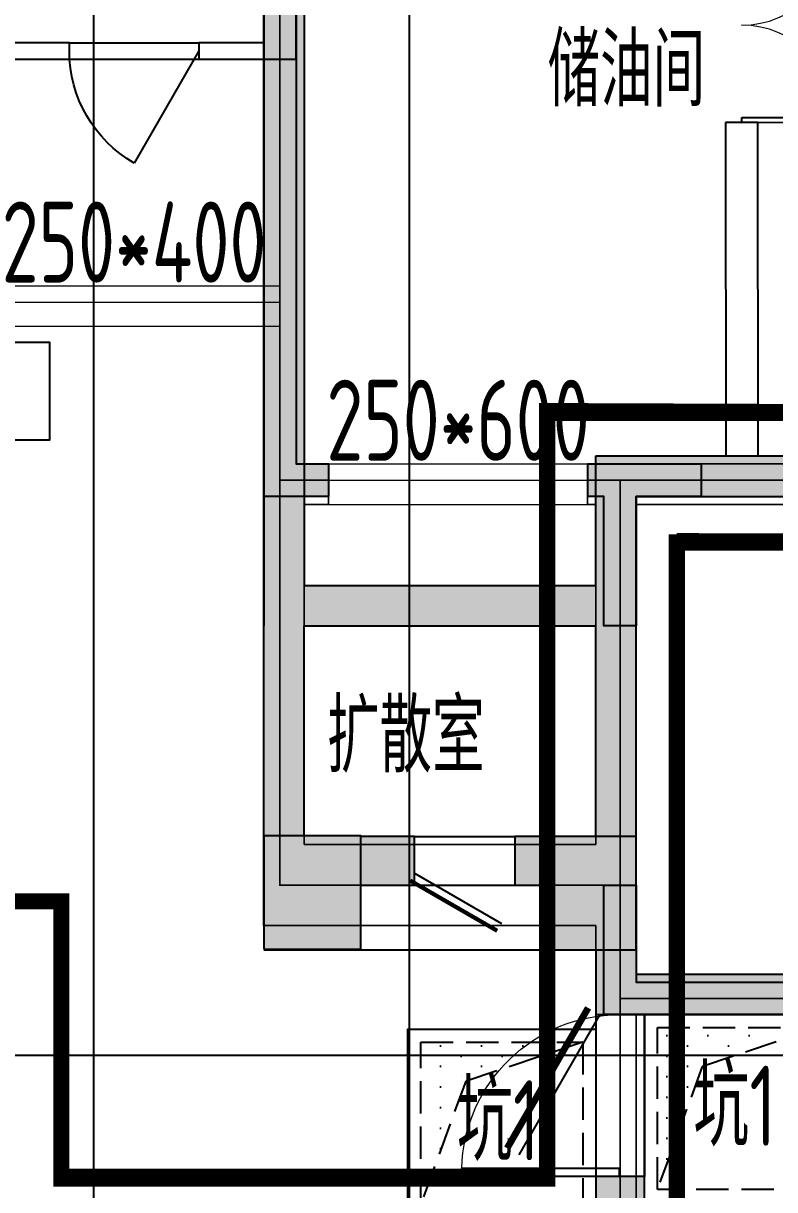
# Model space of a CAD drawing. Extents: x 369444 to 684549, y -549309 to 575337.
# Drawn here: x 594090 to 598729, y 454426 to 461628 of the extents above; entities that cross this region are included whole.
import ezdxf

# ---------------------------------------------------------------- set-up
doc = ezdxf.new("R2010")
doc.units = 0
doc.header["$LTSCALE"] = 1000
doc.header["$MEASUREMENT"] = 0
doc.linetypes.add('DASH', pattern=[0.35, 0.25, -0.1])
for name, color, linetype, lineweight, true_color in [('-1-0-1', 7, 'Continuous', 0, 0xc0c0c0), ('-1-1-2', 7, 'Continuous', 0, 0xc0c0c0), ('-2-0-1', 1, 'Continuous', 0, 0xff0000), ('-2-1-2', 9, 'Continuous', 0, 0x808080), ('1-6-1', 7, 'Continuous', 0, 0x55ff55), ('1-6-2', 7, 'Continuous', 0, 0x55ff55), ('12-6-1', 4, 'Continuous', 0, 0x00ffff), ('12-6-2', 4, 'Continuous', 0, 0x00ffff), ('12-6-5', 4, 'Continuous', 0, 0x00ffff)]:
    doc.layers.add(name, color=color, linetype=linetype, lineweight=lineweight, true_color=true_color)
for name, color, linetype in [('A-WALL-HATCH', 8, 'Continuous'), ('AIRD-PLUM', 122, 'Continuous'), ('COLUMN', 9, 'Continuous'), ('DOTE', 1, 'Continuous'), ('PUB_HATCH', 8, 'Continuous'), ('SURFACE', 6, 'Continuous'), ('WALL', 9, 'Continuous'), ('WINDOW', 4, 'Continuous'), ('填充', 8, 'Continuous'), ('文字', 2, 'Continuous'), ('砼墙', 151, 'Continuous'), ('防火分区线', 7, 'Continuous')]:
    doc.layers.add(name, color=color, linetype=linetype)
doc.styles.add('_TCH_DIM', font='SIMPLEX', dxfattribs={"bigfont": 'GBCBIG'})
doc.styles.add('yjkcad', font='yjkeng.shx', dxfattribs={"width": 0.7, "height": 250, "bigfont": 'yjkchn.shx'})
doc.styles.add('说明', font='TSSDENG', dxfattribs={"width": 0.7, "bigfont": 'HZTXT'})

# ---------------------------------------------------------------- blocks, each defined once
blk = doc.blocks.new('$DorLib2D$00000001')
for p, q in [((0.45, 0.975), (0.5, 0.975)), ((0.45, 0), (0.45, 0.975)), ((0.5, 0), (0.5, 0.975)), ((0.5, 0), (0.45, 0))]:
    blk.add_line(p, q)
at = {"lineweight": 13}
blk.add_arc((0.475, 0), 0.975, 91.46928, 180, dxfattribs=at)
blk = doc.blocks.new('$DORLIB2D$00000228')
at = {"color": 0, "lineweight": -2}
blk.add_line((0.5, 0), (0, 0.866), dxfattribs=at)
blk.add_arc((0.5, 0), 1, 120, 180, dxfattribs=at)
blk = doc.blocks.new('_FZH')
blk.add_lwpolyline([(-0.5, -0.5), (0.5, -0.5), (0.5, 0.5), (-0.5, 0.5)], close=True)
at = {"layer": 'PUB_HATCH'}
blk.add_solid([(-0.5, -0.5), (0.5, -0.5), (-0.5, 0.5), (0.5, 0.5)], dxfattribs=at)
blk = doc.blocks.new('$DorLib2D$00000002')
for p, q in [((-0.5, 0), (-0.5, 0.4875)), ((-0.475, 0.4875), (-0.5, 0.4875)), ((-0.475, 0), (-0.475, 0.4875)), ((0.475, 0), (0.475, 0.4875)), ((0.475, 0.4875), (0.5, 0.4875)), ((0.5, 0), (0.5, 0.4875)), ((-0.5, 0), (-0.475, 0)), ((0.5, 0), (0.475, 0))]:
    blk.add_line(p, q)
at = {"lineweight": 13}
for centre, start, end in [((-0.4875, 0), 0, 88.53072), ((0.4875, 0), 91.46928, 180)]:
    blk.add_arc(centre, 0.4875, start, end, dxfattribs=at)
blk = doc.blocks.new('$DorLib2D$00000192')
at = {"color": 0}
blk.add_line((-0.5, 0.125), (0.366, 0.625), dxfattribs=at)
at = {"color": 0, "const_width": 0.0417}
blk.add_lwpolyline([(-0.5417, 0.1972), (0.3244, 0.6972)], dxfattribs=at)
blk = doc.blocks.new('JSK1000')
at = {"layer": 'AIRD-PLUM'}
h = blk.add_hatch(dxfattribs=at)
h.set_pattern_fill('DOTS', color=8, scale=80, style=0)
h.set_pattern_definition([(0, (-20, -20), (63.5, 127), [0, -127])])
h.paths.add_polyline_path([(80, 1080), (80, 80), (321, 803.3), (1080, 1080)])
at = {"layer": 'AIRD-PLUM', "ltscale": 0.25}
blk.add_lwpolyline([(0, 0), (1160, 0), (1160, 1160), (0, 1160)], close=True, dxfattribs=at)
at = {"layer": 'AIRD-PLUM', "color": 8, "linetype": 'DASH', "ltscale": 0.8}
blk.add_lwpolyline([(80, 80), (1080, 80), (1080, 1080), (80, 1080)], close=True, dxfattribs=at)
blk.add_lwpolyline([(80, 80), (321, 803.3), (1080, 1080)], dxfattribs=at)
blk = doc.blocks.new('A$C69B9310D')
at = {"layer": 'AIRD-PLUM', "xscale": -1, "rotation": 90}
blk.add_blockref('JSK1000', (1160, 1160), dxfattribs=at)
at = {"layer": '文字', "style": '说明', "width": 0.7}
blk.add_text('坑1', height=495, dxfattribs=at).set_placement((302.3, 349.9))

msp = doc.modelspace()

# ---------------------------------------------------------------- hatches: boundary and pattern name
at = {"layer": 'A-WALL-HATCH'}
for points in [[(595574.6, 455911.8), (596174.6, 455911.8), (596174.6, 456611.8), (595574.6, 456611.8)], [(597324.6, 455907), (597874.6, 455907), (597874.6, 456607), (597324.6, 456607)]]:
    msp.add_hatch(color=256, dxfattribs=at).paths.add_polyline_path(points)
at = {"layer": 'PUB_HATCH'}
for points in [[(595774.6, 463982), (595574.6, 463982), (595574.6, 457907), (595824.6, 458157), (595824.6, 463857)], [(597674.6, 458032), (597874.6, 458032), (597874.6, 458707), (597624.6, 458957), (597624.6, 458157)], [(597624.6, 458957), (597874.6, 458707), (600274.6, 458707), (600174.6, 458907), (600024.6, 458957)], [(595824.6, 458157), (595574.6, 457907), (595724.6, 457957)], [(595724.6, 457957), (595824.6, 457907), (597624.6, 457907), (597674.6, 458032), (597624.6, 458157), (595824.6, 458157)], [(597624.6, 456607), (597874.6, 456607), (597874.6, 458032), (597674.6, 458032), (597624.6, 457907)], [(595574.6, 456611.8), (595824.6, 456611.8), (595824.6, 457907), (595724.6, 457957), (595574.6, 457907)], [(596174.6, 456607), (596174.6, 456307), (596504.6, 456307), (596504.6, 456607)], [(597324.6, 456307), (597324.6, 456607), (597124.6, 456607), (597124.6, 456307)], [(596174.6, 455911.8), (595574.6, 455911.8), (595574.6, 455907), (596174.6, 455907)], [(597874.6, 455907), (597624.6, 455907), (597624.6, 455607), (597807.9, 455623.7), (597874.6, 455757.1)], [(597807.9, 455623.7), (597924.6, 455507.1), (599724.5, 455507.1), (599474.5, 455757.1), (597874.6, 455757.1)], [(597624.6, 455607.1), (597624.6, 455507), (597924.6, 455507), (597924.6, 455507.1), (597807.9, 455623.7)], [(597924.6, 454007), (597924.6, 454507), (597624.6, 454507), (597624.6, 454257)]]:
    msp.add_hatch(color=256, dxfattribs=at).paths.add_polyline_path(points)
at = {"layer": 'SURFACE'}
h = msp.add_hatch(color=8, dxfattribs=at)
h.dxf.hatch_style = 1
h.paths.add_polyline_path([(595174.5, 462407), (595774.5, 462407), (595774.5, 458907), (595974.5, 458907), (595974.5, 458707), (595574.5, 458707), (595574.5, 462207), (595174.5, 462207)])
h = msp.add_hatch(color=8, dxfattribs=at)
h.dxf.hatch_style = 1
h.paths.add_polyline_path([(598274.5, 458707), (597874.5, 458707), (597874.5, 457907), (597674.5, 457907), (597674.5, 458707), (597574.5, 458707), (597574.5, 458907), (597874.5, 458907), (598274.5, 458907)])
h = msp.add_hatch(color=8, dxfattribs=at)
h.dxf.hatch_style = 1
h.paths.add_polyline_path([(599724.5, 455707), (599724.5, 455507), (597674.5, 455507), (597674.5, 456307), (597874.5, 456307), (597874.5, 455707)])

# ---------------------------------------------------------------- linework, layer by layer
at = {"layer": '-1-0-1', "color": 0}
for p in [(595674.3, 460306.9, -3600), (595674.3, 459906.9, -3600), (595674.3, 458806.9, -3600), (595974.3, 458806.9, -3600), (597574.3, 458806.9, -3600), (597774.3, 458806.9, -3600), (598274.3, 458806.9, -3600), (597774.3, 457806.9, -3600), (595674.3, 456306.9, -3600), (597774.3, 456306.9, -3600), (597774.3, 455606.9, -3600)]:
    msp.add_point(p, dxfattribs=at)
at = {"layer": '-1-1-2', "color": 0}
for p, q in [((595674.3, 460306.9, -3600), (595674.3, 460306.9)), ((595674.3, 459906.9, -3600), (595674.3, 459906.9)), ((595674.3, 458806.9, -3600), (595674.3, 458806.9)), ((595974.3, 458806.9, -3600), (595974.3, 458806.9)), ((597574.3, 458806.9, -3600), (597574.3, 458806.9)), ((597774.3, 458806.9, -3600), (597774.3, 458806.9)), ((598274.3, 458806.9, -3600), (598274.3, 458806.9)), ((597774.3, 457806.9, -3600), (597774.3, 457806.9)), ((595674.3, 456306.9, -3600), (595674.3, 456306.9)), ((597774.3, 456306.9, -3600), (597774.3, 456306.9)), ((597774.3, 455606.9, -3600), (597774.3, 455606.9))]:
    msp.add_line(p, q, dxfattribs=at)
at = {"layer": '-2-0-1', "color": 0}
for p, q in [((595674.3, 460306.9, -3600), (595674.3, 461872.2, -3600)), ((595674.3, 459906.9, -3600), (595674.3, 460306.9, -3600)), ((593874.3, 459906.9, -3600), (595674.3, 459906.9, -3600)), ((595674.3, 458806.9, -3600), (595674.3, 459906.9, -3600)), ((595674.3, 456306.9, -3600), (595674.3, 458806.9, -3600)), ((595674.3, 458806.9, -3600), (595974.3, 458806.9, -3600)), ((595974.3, 458806.9, -3600), (597574.3, 458806.9, -3600)), ((597574.3, 458806.9, -3600), (597774.3, 458806.9, -3600)), ((597774.3, 457806.9, -3600), (597774.3, 458806.9, -3600)), ((597774.3, 458806.9, -3600), (598274.3, 458806.9, -3600)), ((598274.3, 458806.9, -3600), (600149.3, 458806.9, -3600)), ((597774.3, 456306.9, -3600), (597774.3, 457806.9, -3600)), ((595674.3, 456306.9, -3600), (597774.3, 456306.9, -3600)), ((597774.3, 455606.9, -3600), (597774.3, 456306.9, -3600)), ((597774.3, 454132.2, -3600), (597774.3, 455606.9, -3600)), ((597774.3, 455606.9, -3600), (599674.3, 455606.9, -3600))]:
    msp.add_line(p, q, dxfattribs=at)
at = {"layer": '-2-1-2', "color": 0}
for p, q in [((595674.3, 460306.9), (595674.3, 461872.2)), ((595674.3, 459906.9), (595674.3, 460306.9)), ((593874.3, 459906.9), (595674.3, 459906.9)), ((595674.3, 458806.9), (595674.3, 459906.9)), ((595674.3, 456306.9), (595674.3, 458806.9)), ((595674.3, 458806.9), (595974.3, 458806.9)), ((595974.3, 458806.9), (597574.3, 458806.9)), ((597574.3, 458806.9), (597774.3, 458806.9)), ((597774.3, 457806.9), (597774.3, 458806.9)), ((597774.3, 458806.9), (598274.3, 458806.9)), ((598274.3, 458806.9), (600149.3, 458806.9)), ((597774.3, 456306.9), (597774.3, 457806.9)), ((595674.3, 456306.9), (597774.3, 456306.9)), ((597774.3, 455606.9), (597774.3, 456306.9)), ((597774.3, 454132.2), (597774.3, 455606.9)), ((597774.3, 455606.9), (599674.3, 455606.9))]:
    msp.add_line(p, q, dxfattribs=at)
at = {"layer": '1-6-1', "color": 0}
for p, q in [((595574.3, 461872.2, -3600), (595574.3, 460306.9, -3600)), ((595574.3, 460306.9), (595574.3, 461872.2)), ((595824.3, 461872.2), (595824.3, 460306.9)), ((595824.3, 460306.9, -3600), (595824.3, 461872.2, -3600)), ((595574.3, 460306.9, -3600), (595574.3, 459906.9, -3600)), ((595574.3, 460306.9), (595574.3, 460306.9, -3600)), ((595574.3, 459906.9), (595574.3, 460306.9)), ((595574.3, 460306.9, -3600), (595574.3, 460306.9)), ((595824.3, 460306.9), (595824.3, 459906.9)), ((595824.3, 460306.9, -3600), (595824.3, 460306.9)), ((595824.3, 459906.9, -3600), (595824.3, 460306.9, -3600)), ((595824.3, 460306.9), (595824.3, 460306.9, -3600)), ((595574.3, 459906.9, -3600), (595574.3, 459906.9)), ((595574.3, 459906.9, -3600), (595574.3, 458806.9, -3600)), ((595574.3, 459906.9), (595574.3, 459906.9, -3600)), ((595574.3, 458806.9), (595574.3, 459906.9)), ((595824.3, 459906.9), (595824.3, 459906.9, -3600)), ((595824.3, 459906.9), (595824.3, 458906.9)), ((595824.3, 459906.9, -3600), (595824.3, 459906.9)), ((595824.3, 458906.9, -3600), (595824.3, 459906.9, -3600)), ((595824.3, 458906.9), (595824.3, 458906.9, -3600)), ((595824.3, 458906.9, -3600), (595824.3, 458906.9)), ((595974.3, 458906.9, -3600), (595824.3, 458906.9, -3600)), ((595824.3, 458906.9), (595974.3, 458906.9)), ((595974.3, 458906.9), (595974.3, 458906.9, -3600)), ((595974.3, 458906.9, -3600), (595974.3, 458906.9)), ((595974.3, 458656.9, -3600), (595974.3, 458906.9, -3600)), ((595974.3, 458906.9), (595974.3, 458656.9)), ((597574.3, 458906.9, -3600), (597574.3, 458906.9)), ((597774.3, 458906.9, -3600), (597574.3, 458906.9, -3600)), ((597574.3, 458906.9), (597774.3, 458906.9)), ((597574.3, 458906.9, -3600), (597574.3, 458656.9, -3600)), ((597574.3, 458906.9), (597574.3, 458906.9, -3600)), ((597574.3, 458656.9), (597574.3, 458906.9)), ((597774.3, 458906.9, -3600), (597774.3, 458906.9)), ((598274.3, 458906.9, -3600), (597774.3, 458906.9, -3600)), ((597774.3, 458906.9), (598274.3, 458906.9)), ((597774.3, 458906.9), (597774.3, 458906.9, -3600)), ((598274.3, 458906.9, -3600), (598274.3, 458906.9)), ((600024.3, 458906.9, -3600), (598274.3, 458906.9, -3600)), ((598274.3, 458906.9), (600024.3, 458906.9)), ((598274.3, 458906.9), (598274.3, 458906.9, -3600)), ((595573.3, 458806.9, -3600), (595573.3, 456056.9, -3600)), ((595573.3, 458806.9), (595573.3, 458806.9, -3600)), ((595573.3, 456056.9), (595573.3, 458806.9)), ((595574.3, 458806.9, -3600), (595574.3, 458806.9)), ((595823.3, 458656.9), (595823.3, 456556.9)), ((595823.3, 458656.9, -3600), (595823.3, 458656.9)), ((595823.3, 456556.9, -3600), (595823.3, 458656.9, -3600)), ((595823.3, 458656.9), (595823.3, 458656.9, -3600)), ((595974.3, 458656.9), (595823.3, 458656.9)), ((595823.3, 458656.9, -3600), (595974.3, 458656.9, -3600)), ((595974.3, 458656.9, -3600), (595974.3, 458656.9)), ((595974.3, 458656.9), (595974.3, 458656.9, -3600)), ((597574.3, 458656.9), (597574.3, 458656.9, -3600)), ((597624.3, 458656.9), (597574.3, 458656.9)), ((597574.3, 458656.9, -3600), (597624.3, 458656.9, -3600)), ((597574.3, 458656.9, -3600), (597574.3, 458656.9)), ((597624.3, 458656.9, -3600), (597624.3, 457806.9, -3600)), ((597624.3, 458656.9), (597624.3, 458656.9, -3600)), ((597624.3, 457806.9), (597624.3, 458656.9)), ((597624.3, 458656.9, -3600), (597624.3, 458656.9)), ((597874.3, 458656.9), (597874.3, 457806.9)), ((597874.3, 458656.9, -3600), (597874.3, 458656.9)), ((597874.3, 457806.9, -3600), (597874.3, 458656.9, -3600)), ((597874.3, 458656.9), (597874.3, 458656.9, -3600)), ((598274.3, 458656.9), (597874.3, 458656.9)), ((597874.3, 458656.9, -3600), (598274.3, 458656.9, -3600)), ((598274.3, 458656.9), (598274.3, 458656.9, -3600)), ((600149.3, 458656.9), (598274.3, 458656.9)), ((598274.3, 458656.9, -3600), (600149.3, 458656.9, -3600)), ((598274.3, 458656.9, -3600), (598274.3, 458656.9)), ((597624.3, 457806.9, -3600), (597624.3, 456556.9, -3600)), ((597624.3, 457806.9), (597624.3, 457806.9, -3600)), ((597624.3, 456556.9), (597624.3, 457806.9)), ((597624.3, 457806.9, -3600), (597624.3, 457806.9)), ((597874.3, 457806.9), (597874.3, 456306.9)), ((597874.3, 457806.9, -3600), (597874.3, 457806.9)), ((597874.3, 456306.9, -3600), (597874.3, 457806.9, -3600)), ((597874.3, 457806.9), (597874.3, 457806.9, -3600)), ((595823.3, 456556.9, -3600), (595823.3, 456556.9)), ((597624.3, 456556.9, -3600), (595823.3, 456556.9, -3600)), ((595823.3, 456556.9), (597624.3, 456556.9)), ((595823.3, 456556.9), (595823.3, 456556.9, -3600)), ((597624.3, 456556.9, -3600), (597624.3, 456556.9)), ((597624.3, 456556.9), (597624.3, 456556.9, -3600)), ((597874.3, 456306.9), (597874.3, 456306.9, -3600)), ((597874.3, 456306.9), (597874.3, 455756.9)), ((597874.3, 456306.9, -3600), (597874.3, 456306.9)), ((597874.3, 455756.9, -3600), (597874.3, 456306.9, -3600)), ((595573.3, 456056.9), (595573.3, 456056.9, -3600)), ((597624.3, 456056.9), (595573.3, 456056.9)), ((595573.3, 456056.9, -3600), (597624.3, 456056.9, -3600)), ((595573.3, 456056.9, -3600), (595573.3, 456056.9)), ((597624.3, 456056.9, -3600), (597624.3, 456056.9)), ((597624.3, 456056.9, -3600), (597624.3, 455606.9, -3600)), ((597624.3, 456056.9), (597624.3, 456056.9, -3600)), ((597624.3, 455606.9), (597624.3, 456056.9)), ((597874.3, 455756.9), (597874.3, 455756.9, -3600)), ((597874.3, 455756.9, -3600), (597874.3, 455756.9)), ((599674.3, 455756.9, -3600), (597874.3, 455756.9, -3600)), ((597874.3, 455756.9), (599674.3, 455756.9)), ((597624.3, 455606.9, -3600), (597624.3, 454257.2, -3600)), ((597624.3, 455606.9), (597624.3, 455606.9, -3600)), ((597624.3, 454257.2), (597624.3, 455606.9)), ((597624.3, 455606.9, -3600), (597624.3, 455606.9)), ((597874.3, 455506.9), (597874.3, 454132.2)), ((597874.3, 455506.9, -3600), (597874.3, 455506.9)), ((597874.3, 454132.2, -3600), (597874.3, 455506.9, -3600)), ((597874.3, 455506.9), (597874.3, 455506.9, -3600)), ((599674.3, 455506.9), (597874.3, 455506.9)), ((597874.3, 455506.9, -3600), (599674.3, 455506.9, -3600))]:
    msp.add_line(p, q, dxfattribs=at)
at = {"layer": '1-6-2', "color": 0}
for p, q in [((595674.3, 461872.2), (595674.3, 460306.9)), ((595674.3, 460306.9, -3600), (595674.3, 461872.2, -3600)), ((595674.3, 460306.9), (595674.3, 459906.9)), ((595674.3, 460306.9, -3600), (595674.3, 460306.9)), ((595674.3, 459906.9, -3600), (595674.3, 460306.9, -3600)), ((595674.3, 460306.9), (595674.3, 460306.9, -3600)), ((595674.3, 459906.9), (595674.3, 459906.9, -3600)), ((595674.3, 459906.9), (595674.3, 458806.9)), ((595674.3, 459906.9, -3600), (595674.3, 459906.9)), ((595674.3, 458806.9, -3600), (595674.3, 459906.9, -3600)), ((595674.3, 458806.9), (595674.3, 456306.9)), ((595674.3, 458806.9, -3600), (595674.3, 458806.9)), ((595674.3, 456306.9, -3600), (595674.3, 458806.9, -3600)), ((595674.3, 458806.9), (595674.3, 458806.9, -3600)), ((595674.3, 458806.9), (595674.3, 458806.9, -3600)), ((595974.3, 458806.9), (595674.3, 458806.9)), ((595674.3, 458806.9, -3600), (595974.3, 458806.9, -3600)), ((595974.3, 458806.9, -3600), (595974.3, 458806.9)), ((597574.3, 458806.9), (597574.3, 458806.9, -3600)), ((597774.3, 458806.9), (597574.3, 458806.9)), ((597574.3, 458806.9, -3600), (597774.3, 458806.9, -3600)), ((597774.3, 458806.9), (597774.3, 457806.9)), ((597774.3, 458806.9, -3600), (597774.3, 458806.9)), ((597774.3, 457806.9, -3600), (597774.3, 458806.9, -3600)), ((597774.3, 458806.9), (597774.3, 458806.9, -3600)), ((598274.3, 458806.9), (597774.3, 458806.9)), ((597774.3, 458806.9, -3600), (598274.3, 458806.9, -3600)), ((597774.3, 458806.9, -3600), (597774.3, 458806.9)), ((598274.3, 458806.9), (598274.3, 458806.9, -3600)), ((600149.3, 458806.9), (598274.3, 458806.9)), ((598274.3, 458806.9, -3600), (600149.3, 458806.9, -3600)), ((598274.3, 458806.9, -3600), (598274.3, 458806.9)), ((597774.3, 457806.9), (597774.3, 456306.9)), ((597774.3, 457806.9, -3600), (597774.3, 457806.9)), ((597774.3, 456306.9, -3600), (597774.3, 457806.9, -3600)), ((597774.3, 457806.9), (597774.3, 457806.9, -3600)), ((595674.3, 456306.9), (595674.3, 456306.9, -3600)), ((597774.3, 456306.9), (595674.3, 456306.9)), ((595674.3, 456306.9, -3600), (597774.3, 456306.9, -3600)), ((595674.3, 456306.9), (595674.3, 456306.9, -3600)), ((597774.3, 456306.9), (597774.3, 456306.9, -3600)), ((597774.3, 456306.9, -3600), (597774.3, 456306.9)), ((597774.3, 456306.9), (597774.3, 455606.9)), ((597774.3, 456306.9, -3600), (597774.3, 456306.9)), ((597774.3, 455606.9, -3600), (597774.3, 456306.9, -3600)), ((597774.3, 455606.9), (597774.3, 454132.2)), ((597774.3, 455606.9, -3600), (597774.3, 455606.9)), ((597774.3, 454132.2, -3600), (597774.3, 455606.9, -3600)), ((597774.3, 455606.9), (597774.3, 455606.9, -3600)), ((597774.3, 455606.9), (597774.3, 455606.9, -3600)), ((599674.3, 455606.9), (597774.3, 455606.9)), ((597774.3, 455606.9, -3600), (599674.3, 455606.9, -3600))]:
    msp.add_line(p, q, dxfattribs=at)
at = {"layer": '12-6-1', "color": 0}
for p, q in [((593874.3, 460006.9), (595674.3, 460006.9)), ((593874.3, 460006.9, -400), (595674.3, 460006.9, -400)), ((595674.3, 460006.9), (595674.3, 459756.9)), ((595674.3, 460006.9, -400), (595674.3, 460006.9)), ((595674.3, 459756.9, -400), (595674.3, 460006.9, -400)), ((593874.3, 459756.9), (595674.3, 459756.9)), ((593874.3, 459756.9, -400), (595674.3, 459756.9, -400)), ((595674.3, 459756.9), (595674.3, 459756.9, -400)), ((595974.3, 458906.9), (595974.3, 458656.9)), ((595974.3, 458906.9, -600), (595974.3, 458906.9)), ((595974.3, 458656.9, -600), (595974.3, 458906.9, -600)), ((595974.3, 458906.9), (597574.3, 458906.9)), ((595974.3, 458906.9, -600), (597574.3, 458906.9, -600)), ((597574.3, 458906.9), (597574.3, 458656.9)), ((597574.3, 458906.9, -600), (597574.3, 458906.9)), ((597574.3, 458656.9, -600), (597574.3, 458906.9, -600)), ((595974.3, 458656.9), (595974.3, 458656.9, -600)), ((595974.3, 458656.9), (597574.3, 458656.9)), ((595974.3, 458656.9, -600), (597574.3, 458656.9, -600)), ((597574.3, 458656.9), (597574.3, 458656.9, -600))]:
    msp.add_line(p, q, dxfattribs=at)
at = {"layer": '12-6-2', "color": 0}
for p, q in [((593874.3, 459906.9), (595674.3, 459906.9)), ((595974.3, 458806.9), (597574.3, 458806.9))]:
    msp.add_line(p, q, dxfattribs=at)
at = {"layer": 'COLUMN', "color": 8}
for p, q in [((596174.6, 456611.8), (595574.6, 456611.8)), ((595574.6, 456611.8), (595574.6, 455911.8)), ((596174.6, 455911.8), (596174.6, 456611.8)), ((597874.6, 456607), (597324.6, 456607)), ((597324.6, 456607), (597324.6, 455907)), ((597874.6, 455907), (597874.6, 456607)), ((595574.6, 455911.8), (596174.6, 455911.8)), ((597324.6, 455907), (597874.6, 455907))]:
    msp.add_line(p, q, dxfattribs=at)
at = {"layer": 'DOTE', "color": 8}
for p, q in [((594524.5, 261807), (594524.5, 476704.8)), ((596474.5, 261807), (596474.5, 476704.8))]:
    msp.add_line(p, q, dxfattribs=at)
at = {"layer": 'DOTE', "color": 8, "lineweight": -2}
msp.add_line((377844.4, 455257), (624570.9, 455257), dxfattribs=at)
at = {"layer": 'WALL'}
for p, q in [((595574.6, 463982), (595574.6, 457907)), ((595824.6, 463857), (595824.6, 458157)), ((595774.5, 461407), (595774.5, 462307)), ((595574.5, 461507), (595574.5, 462207)), ((594374.5, 461507), (593974.5, 461507)), ((594374.5, 461407), (594374.5, 461507)), ((595574.5, 461507), (595174.5, 461507)), ((595174.5, 461507), (595174.5, 461407)), ((593974.5, 461407), (594374.5, 461407)), ((595174.5, 461407), (595774.5, 461407)), ((598625.6, 461016.2), (598425.6, 461016)), ((598425.6, 461016), (598427, 458956.9)), ((598627, 458957), (598625.6, 461016.2)), ((597624.6, 458157), (597624.6, 458957)), ((597624.6, 458957), (600024.6, 458957)), ((598427, 458956.9), (598627, 458957)), ((597874.6, 458032), (597874.6, 458707)), ((597874.6, 458707), (600274.6, 458707)), ((595824.6, 458157), (597624.6, 458157)), ((595824.6, 458157), (595824.6, 458157)), ((597874.6, 456607), (597874.6, 458032)), ((595574.6, 456611.8), (595574.6, 457907)), ((595574.6, 457907), (595574.6, 457907)), ((595824.6, 457907), (597624.6, 457907)), ((595824.6, 456611.8), (595824.6, 457907)), ((597624.6, 456607), (597624.6, 457907)), ((595824.6, 456607, 0.2), (595824.6, 456607, 0.2)), ((595999.6, 456607, 0.2), (595999.6, 456607, 0.2)), ((596504.6, 456607), (596174.6, 456607)), ((596174.6, 456607, 0.2), (596174.6, 456607, 0.2)), ((596504.6, 456307), (596504.6, 456607)), ((597324.6, 456607), (597124.6, 456607)), ((597124.6, 456607), (597124.6, 456307)), ((597374.6, 456607, 0.2), (597374.6, 456607, 0.2)), ((597549.6, 456607, 0.2), (597549.6, 456607, 0.2)), ((597724.6, 456607, 0.2), (597724.6, 456607, 0.2)), ((596174.6, 456307), (596504.6, 456307)), ((597124.6, 456307), (597324.6, 456307)), ((595574.6, 455907), (596174.6, 455907)), ((596174.6, 455907), (596174.6, 455911.8)), ((597624.6, 455907), (597624.6, 455607)), ((597874.6, 455907), (597874.6, 455757.1)), ((597874.6, 455757.1), (599474.5, 455757.1)), ((597624.6, 455607.1), (597624.6, 455507)), ((597624.6, 455507), (597924.6, 455507)), ((597924.6, 455507.1), (599724.5, 455507.1)), ((597924.6, 455507), (597924.6, 455507.1)), ((597924.6, 454507), (597624.6, 454507)), ((597624.6, 454507), (597624.6, 454257)), ((597924.6, 454007), (597924.6, 454507))]:
    msp.add_line(p, q, dxfattribs=at)
at = {"layer": 'WINDOW'}
for p, q in [((594374.5, 461507, 0), (595174.5, 461507, 0)), ((594374.5, 461407, 0), (595174.5, 461407, 0)), ((596174.6, 455907, 0), (597374.6, 455907, 0))]:
    msp.add_line(p, q, dxfattribs=at)
at = {"layer": 'WINDOW', "color": 0}
for p, q in [((596504.6, 456607, 100), (597124.6, 456607, 100)), ((596504.6, 456307, 100), (597124.6, 456307, 100)), ((597624.6, 455507, 100), (597624.6, 454507, 100)), ((597924.6, 455507, 100), (597924.6, 454507, 100))]:
    msp.add_line(p, q, dxfattribs=at)
at = {"layer": 'WINDOW', "elevation": 0}
msp.add_lwpolyline([(593974.5, 459057), (594254.5, 459057), (594254.5, 459657), (593974.5, 459657)], dxfattribs=at)
at = {"layer": '砼墙', "color": 8, "ltscale": 1}
for points in [[(595174.5, 462407), (595774.5, 462407), (595774.5, 458907), (595974.5, 458907), (595974.5, 458707), (595574.5, 458707), (595574.5, 462207), (595174.5, 462207)], [(598274.5, 458707), (597874.5, 458707), (597874.5, 457907), (597674.5, 457907), (597674.5, 458707), (597574.5, 458707), (597574.5, 458907), (597874.5, 458907), (598274.5, 458907)], [(599724.5, 455707), (599724.5, 455507), (597674.5, 455507), (597674.5, 456307), (597874.5, 456307), (597874.5, 455707)]]:
    msp.add_lwpolyline(points, close=True, dxfattribs=at)
at = {"layer": '防火分区线', "color": 3, "linetype": 'DASH', "ltscale": 8, "const_width": 100}
for points in [[(537464.5, 471156.9), (592574.5, 471156.9), (592574.5, 473557), (604173.4, 473557), (604205.1, 461473), (600549.6, 461463.4), (600549.6, 458422.4), (598124.5, 458422.4), (598124.5, 453695.6), (593524.5, 453695.6), (593524.5, 455406.9), (590674.5, 455406.9), (590674.5, 454706.9), (577524.1, 454706.9)], [(538264.5, 470356.9), (593374.5, 470356.9), (593374.5, 472757), (603375.5, 472757), (603403, 462270.9), (599749.6, 462261.3), (599749.6, 459222.4), (597324.5, 459222.3), (597324.5, 454495.6), (594324.5, 454495.6), (594324.5, 456206.9), (589874.5, 456206.9), (589874.5, 455506.9), (578325, 455506.9)]]:
    msp.add_lwpolyline(points, dxfattribs=at)
at = {"layer": '防火分区线', "color": 6, "linetype": 'DASH', "ltscale": 8, "const_width": 100}
for points in [[(597324.5, 458031.9), (597324.5, 459233.4), (599749.6, 459223.9), (599749.6, 462261.3), (604174.5, 462272.9), (604174.5, 460656.9), (605874.5, 460656.9), (605874.5, 453650.3), (605874.5, 442156.9), (599974.5, 442156.9), (599974.5, 433707)], [(598124.5, 458430.3), (600549.6, 458420.8), (600549.6, 461463.4), (603374.5, 461470.8), (603374.5, 459856.9), (605074.5, 459856.9), (605074.5, 453650.3), (605074.5, 442956.9), (599174.5, 442956.9), (599174.5, 432907), (599324.4, 432907), (599324.4, 407057.7), (538424.4, 407043.8)], [(577524.5, 458007), (577524.5, 454706.9), (590674.5, 454706.9), (590674.5, 455406.9), (593524.5, 455406.9), (593524.5, 453706.9), (598124.5, 453706.9), (598124.5, 456454.8)], [(578324.5, 455506.9), (589874.5, 455506.9), (589874.5, 456206.9), (594324.5, 456206.9), (594324.5, 454506.9), (597324.5, 454506.9), (597324.5, 456608.9)]]:
    msp.add_lwpolyline(points, dxfattribs=at)

# ---------------------------------------------------------------- block references
at = {"layer": 'WALL', "yscale": 699.9996976852417, "zscale": 699.9996976852417}
for p, xscale in [((595874.6, 456261.8), 600.0350875854492), ((597599.6, 456257), 550.0000228881836)]:
    msp.add_blockref('_FZH', p, dxfattribs=dict(at, xscale=xscale))
at = {"layer": 'WINDOW'}
for name, p, xscale, yscale, zscale, rotation in [('$DorLib2D$00000002', (598525.2, 461616.1), 1200, 1200, -1200, 270.0385336574101), ('$DORLIB2D$00000228', (594774.5, 461457), -800, 800, 800, 180)]:
    msp.add_blockref(name, p, dxfattribs=dict(at, xscale=xscale, yscale=yscale, zscale=zscale, rotation=rotation))
at = {"layer": 'WINDOW', "color": 0}
for p, xscale, yscale, zscale, rotation in [((596814.6, 456457), -620, 620, 620, 179.9999899140876), ((597774.6, 455007), -1000, 1000, 1000, 90.0000002914001)]:
    msp.add_blockref('$DorLib2D$00000192', p, dxfattribs=dict(at, xscale=xscale, yscale=yscale, zscale=zscale, rotation=rotation))
at = {"layer": 'WINDOW', "lineweight": -2, "xscale": -1000, "yscale": 1000, "zscale": 1000, "rotation": 90}
msp.add_blockref('$DorLib2D$00000001', (597771.5, 455007), dxfattribs=at)
at = {"layer": '填充'}
for p in [(597924.6, 454347, 0), (596464.6, 454257, 0)]:
    msp.add_blockref('A$C69B9310D', p, dxfattribs=at)

# ---------------------------------------------------------------- texts
at = {"color": 2, "style": '_TCH_DIM'}
msp.add_text('储油间', height=450, dxfattribs=at).set_placement((597327.3, 461113.8))
msp.add_text('扩散室', height=450, rotation=360, dxfattribs=at).set_placement((595966, 457002.5, 0.2))
at = {"layer": '12-6-5', "color": 0, "char_height": 500, "attachment_point": 8, "style": 'yjkcad'}
for s, insert in [('250*400', (594774.3, 460026.9)), ('250*600', (596774.3, 458926.9))]:
    msp.add_mtext(s, dxfattribs=dict(at, insert=insert))

doc.saveas('drawing.dxf')
